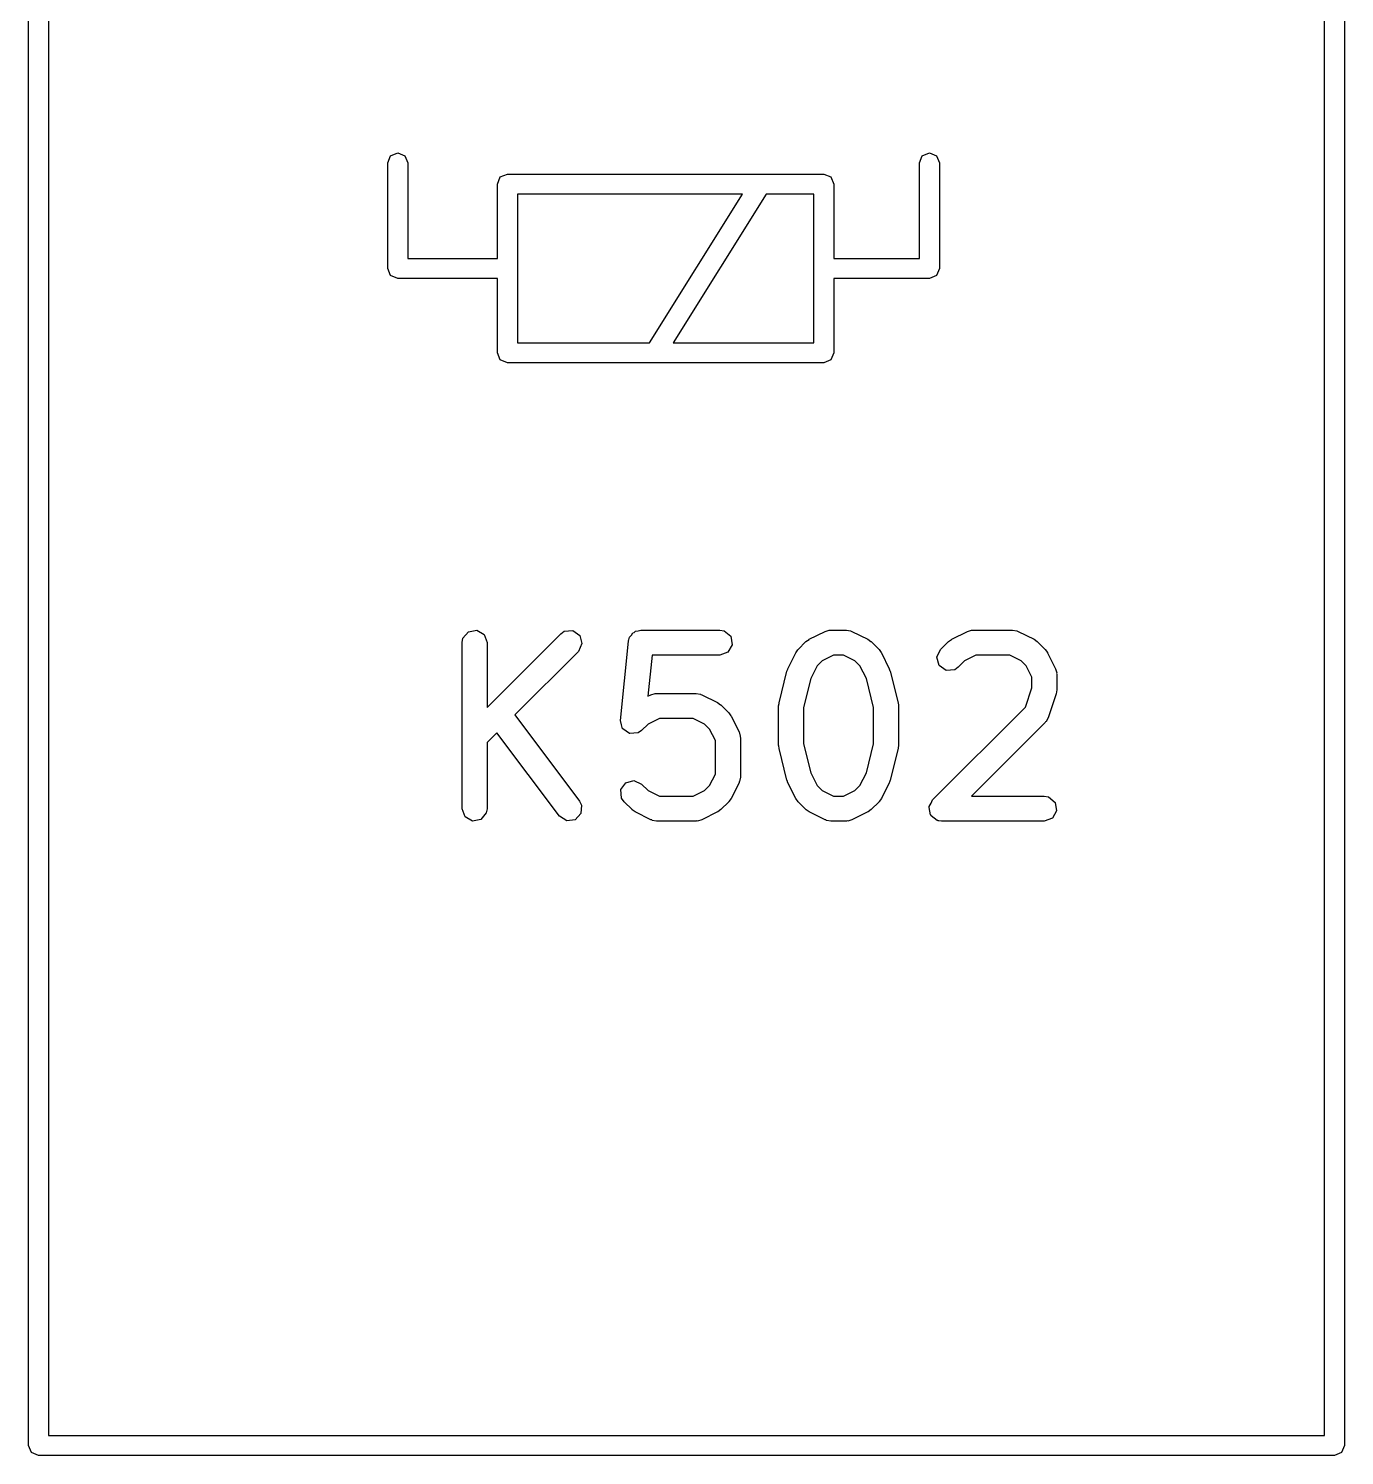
# Model space of a CAD drawing. Extents: x 101.6 to 192, y -111.7 to -65.4.
# Drawn here: x 175.91 to 183.83, y -111.68 to -103.1 of the extents above; entities that cross this region are included whole.
import ezdxf

# ---------------------------------------------------------------- set-up
doc = ezdxf.new("R2010")
doc.units = 0
doc.layers.add('BLACK', color=7, linetype='CONTINUOUS')

msp = doc.modelspace()

# ---------------------------------------------------------------- linework, layer by layer
at = {"layer": 'BLACK', "linetype": 'CONTINUOUS'}
for p, q in [((175.914, -111.624), (175.914, -98.9239)), ((176.034, -98.9839), (176.034, -111.564)), ((183.714, -111.564), (183.714, -98.9839)), ((183.834, -98.9239), (183.834, -111.624)), ((178.076, -103.907), (178.093, -103.864)), ((178.093, -103.864), (178.136, -103.847)), ((178.136, -103.847), (178.178, -103.864)), ((178.178, -103.864), (178.196, -103.907)), ((181.276, -103.907), (181.293, -103.864)), ((181.293, -103.864), (181.336, -103.847)), ((181.336, -103.847), (181.378, -103.864)), ((181.378, -103.864), (181.396, -103.907)), ((178.076, -104.542), (178.076, -103.907)), ((178.196, -103.907), (178.196, -104.482)), ((181.276, -104.482), (181.276, -103.907)), ((181.396, -103.907), (181.396, -104.542)), ((178.736, -104.034), (178.753, -103.991)), ((178.736, -104.482), (178.736, -104.034)), ((178.753, -103.991), (178.796, -103.974)), ((178.796, -103.974), (180.701, -103.974)), ((180.701, -103.974), (180.743, -103.991)), ((180.743, -103.991), (180.761, -104.034)), ((180.761, -104.034), (180.761, -104.482)), ((178.856, -104.094), (178.856, -104.99)), ((180.211, -104.094), (178.856, -104.094)), ((179.651, -104.99), (180.211, -104.094)), ((180.353, -104.094), (179.793, -104.99)), ((180.641, -104.094), (180.353, -104.094)), ((180.641, -104.99), (180.641, -104.094)), ((178.196, -104.482), (178.736, -104.482)), ((180.761, -104.482), (181.276, -104.482)), ((178.093, -104.584), (178.076, -104.542)), ((181.396, -104.542), (181.378, -104.584)), ((178.136, -104.602), (178.093, -104.584)), ((178.736, -104.602), (178.136, -104.602)), ((178.736, -105.05), (178.736, -104.602)), ((181.336, -104.602), (180.761, -104.602)), ((180.761, -104.602), (180.761, -105.05)), ((181.378, -104.584), (181.336, -104.602)), ((178.856, -104.99), (179.651, -104.99)), ((179.793, -104.99), (180.641, -104.99)), ((178.753, -105.092), (178.736, -105.05)), ((180.761, -105.05), (180.743, -105.092)), ((178.796, -105.11), (178.753, -105.092)), ((180.701, -105.11), (178.796, -105.11)), ((180.743, -105.092), (180.701, -105.11)), ((179.584, -106.723), (179.599, -106.718)), ((179.599, -106.718), (180.075, -106.718)), ((180.075, -106.718), (180.101, -106.722)), ((180.708, -106.726), (180.733, -106.718)), ((180.733, -106.718), (180.737, -106.719)), ((180.737, -106.719), (180.742, -106.718)), ((180.742, -106.718), (180.837, -106.718)), ((180.837, -106.718), (180.862, -106.722)), ((181.565, -106.726), (181.59, -106.718)), ((181.59, -106.718), (181.595, -106.719)), ((181.595, -106.719), (181.599, -106.718)), ((181.599, -106.718), (181.837, -106.718)), ((181.837, -106.718), (181.862, -106.722)), ((178.524, -106.793), (178.528, -106.767)), ((178.524, -107.793), (178.524, -106.793)), ((178.528, -106.767), (178.561, -106.728)), ((178.561, -106.728), (178.612, -106.719)), ((178.612, -106.719), (178.656, -106.745)), ((178.656, -106.745), (178.674, -106.793)), ((178.674, -107.183), (179.117, -106.74)), ((178.674, -106.793), (178.674, -107.183)), ((179.117, -106.74), (179.138, -106.725)), ((179.138, -106.725), (179.19, -106.72)), ((179.19, -106.72), (179.232, -106.75)), ((179.245, -106.799), (179.223, -106.846)), ((179.232, -106.75), (179.245, -106.799)), ((179.476, -107.262), (179.524, -106.785)), ((179.524, -106.785), (179.525, -106.781)), ((179.525, -106.78), (179.526, -106.777)), ((179.525, -106.781), (179.525, -106.78)), ((179.526, -106.777), (179.531, -106.76)), ((179.531, -106.76), (179.543, -106.749)), ((179.543, -106.749), (179.551, -106.735)), ((179.551, -106.735), (179.56, -106.732)), ((179.56, -106.732), (179.568, -106.724)), ((179.568, -106.724), (179.584, -106.723)), ((180.101, -106.722), (180.14, -106.755)), ((180.14, -106.755), (180.149, -106.806)), ((180.546, -106.835), (180.593, -106.787)), ((180.593, -106.787), (180.612, -106.775)), ((180.612, -106.775), (180.613, -106.773)), ((180.613, -106.773), (180.708, -106.726)), ((180.862, -106.722), (180.866, -106.725)), ((180.866, -106.725), (180.87, -106.726)), ((180.87, -106.726), (180.966, -106.773)), ((180.966, -106.773), (180.984, -106.787)), ((180.984, -106.787), (180.985, -106.787)), ((180.985, -106.787), (181.033, -106.835)), ((181.403, -106.835), (181.45, -106.787)), ((181.45, -106.787), (181.469, -106.775)), ((181.469, -106.775), (181.47, -106.773)), ((181.47, -106.773), (181.565, -106.726)), ((181.862, -106.722), (181.866, -106.725)), ((181.866, -106.725), (181.87, -106.726)), ((181.87, -106.726), (181.966, -106.773)), ((181.966, -106.773), (181.984, -106.787)), ((181.984, -106.787), (181.985, -106.787)), ((181.985, -106.787), (182.033, -106.835)), ((179.223, -106.846), (178.841, -107.228)), ((179.667, -106.868), (179.642, -107.116)), ((180.075, -106.868), (179.667, -106.868)), ((180.123, -106.85), (180.075, -106.868)), ((180.149, -106.806), (180.123, -106.85)), ((180.484, -106.95), (180.532, -106.854)), ((180.532, -106.854), (180.545, -106.836)), ((180.545, -106.836), (180.546, -106.835)), ((180.759, -106.868), (180.691, -106.902)), ((180.819, -106.868), (180.759, -106.868)), ((180.888, -106.902), (180.819, -106.868)), ((181.033, -106.835), (181.046, -106.853)), ((181.046, -106.853), (181.047, -106.854)), ((181.047, -106.854), (181.094, -106.95)), ((181.381, -106.881), (181.403, -106.835)), ((181.394, -106.931), (181.381, -106.881)), ((181.616, -106.868), (181.548, -106.902)), ((181.819, -106.868), (181.616, -106.868)), ((181.888, -106.902), (181.819, -106.868)), ((182.033, -106.835), (182.046, -106.853)), ((182.046, -106.853), (182.047, -106.854)), ((182.047, -106.854), (182.094, -106.95)), ((180.431, -107.156), (180.478, -106.965)), ((180.478, -106.965), (180.484, -106.953)), ((180.484, -106.953), (180.484, -106.95)), ((180.66, -106.932), (180.622, -107.009)), ((180.691, -106.902), (180.66, -106.932)), ((180.918, -106.932), (180.888, -106.902)), ((180.957, -107.009), (180.918, -106.932)), ((181.094, -106.95), (181.098, -106.962)), ((181.098, -106.962), (181.1, -106.965)), ((181.1, -106.965), (181.148, -107.156)), ((181.436, -106.96), (181.394, -106.931)), ((181.488, -106.956), (181.436, -106.96)), ((181.509, -106.941), (181.488, -106.956)), ((181.548, -106.902), (181.509, -106.941)), ((181.918, -106.932), (181.888, -106.902)), ((181.952, -107.001), (181.918, -106.932)), ((182.094, -106.95), (182.102, -106.975)), ((182.102, -106.975), (182.101, -106.979)), ((180.622, -107.009), (180.578, -107.183)), ((181, -107.183), (180.957, -107.009)), ((181.952, -107.066), (181.952, -107.001)), ((182.101, -106.979), (182.102, -106.983)), ((182.102, -106.983), (182.102, -107.078)), ((179.642, -107.116), (179.66, -107.107)), ((179.66, -107.107), (179.685, -107.099)), ((179.685, -107.099), (179.69, -107.1)), ((179.69, -107.1), (179.694, -107.099)), ((179.694, -107.099), (179.932, -107.099)), ((179.932, -107.099), (179.958, -107.103)), ((179.958, -107.103), (179.961, -107.106)), ((179.961, -107.106), (179.966, -107.107)), ((179.966, -107.107), (180.061, -107.154)), ((181.914, -107.181), (181.952, -107.066)), ((182.098, -107.102), (182.051, -107.245)), ((182.102, -107.078), (182.098, -107.101)), ((182.098, -107.101), (182.098, -107.102)), ((178.841, -107.228), (179.23, -107.748)), ((180.061, -107.154), (180.079, -107.168)), ((180.079, -107.168), (180.08, -107.168)), ((180.08, -107.168), (180.128, -107.216)), ((180.128, -107.216), (180.141, -107.234)), ((180.141, -107.234), (180.142, -107.235)), ((180.428, -107.174), (180.431, -107.159)), ((180.428, -107.412), (180.428, -107.174)), ((180.431, -107.159), (180.431, -107.156)), ((180.578, -107.183), (180.578, -107.403)), ((181, -107.403), (181, -107.183)), ((181.148, -107.156), (181.149, -107.17)), ((181.149, -107.17), (181.15, -107.174)), ((181.15, -107.174), (181.15, -107.412)), ((181.355, -107.74), (181.914, -107.181)), ((179.483, -107.287), (179.476, -107.262)), ((179.476, -107.262), (179.477, -107.262)), ((179.477, -107.262), (179.476, -107.262)), ((179.489, -107.311), (179.483, -107.287)), ((179.49, -107.312), (179.489, -107.311)), ((179.51, -107.326), (179.49, -107.312)), ((179.49, -107.312), (179.49, -107.312)), ((179.643, -107.283), (179.604, -107.322)), ((179.712, -107.249), (179.643, -107.283)), ((179.914, -107.249), (179.712, -107.249)), ((179.983, -107.283), (179.914, -107.249)), ((180.013, -107.313), (179.983, -107.283)), ((180.048, -107.382), (180.013, -107.313)), ((180.142, -107.235), (180.19, -107.331)), ((182.033, -107.274), (181.589, -107.718)), ((182.035, -107.27), (182.033, -107.274)), ((182.038, -107.268), (182.035, -107.27)), ((182.051, -107.245), (182.038, -107.268)), ((178.733, -107.336), (178.674, -107.395)), ((178.674, -107.395), (178.674, -107.793)), ((179.11, -107.838), (178.733, -107.336)), ((179.531, -107.341), (179.51, -107.326)), ((179.532, -107.341), (179.531, -107.341)), ((179.531, -107.341), (179.531, -107.341)), ((179.557, -107.339), (179.532, -107.341)), ((179.582, -107.337), (179.557, -107.339)), ((179.583, -107.337), (179.582, -107.337)), ((179.582, -107.337), (179.582, -107.337)), ((179.604, -107.322), (179.583, -107.337)), ((180.048, -107.585), (180.048, -107.382)), ((180.19, -107.331), (180.197, -107.356)), ((180.197, -107.356), (180.196, -107.36)), ((180.196, -107.36), (180.198, -107.364)), ((180.198, -107.364), (180.198, -107.602)), ((180.578, -107.403), (180.622, -107.576)), ((180.957, -107.576), (181, -107.403)), ((180.43, -107.415), (180.428, -107.412)), ((180.431, -107.43), (180.43, -107.415)), ((180.478, -107.62), (180.431, -107.43)), ((181.148, -107.43), (181.1, -107.62)), ((181.15, -107.412), (181.147, -107.427)), ((181.147, -107.427), (181.148, -107.43)), ((180.622, -107.576), (180.66, -107.653)), ((180.918, -107.653), (180.957, -107.576)), ((179.479, -107.678), (179.508, -107.636)), ((179.508, -107.636), (179.558, -107.623)), ((179.558, -107.623), (179.604, -107.645)), ((179.604, -107.645), (179.643, -107.684)), ((179.983, -107.684), (180.013, -107.653)), ((180.013, -107.653), (180.048, -107.585)), ((180.19, -107.636), (180.142, -107.731)), ((180.193, -107.628), (180.19, -107.631)), ((180.19, -107.631), (180.19, -107.636)), ((180.198, -107.602), (180.193, -107.628)), ((180.48, -107.623), (180.478, -107.62)), ((180.484, -107.636), (180.48, -107.623)), ((180.532, -107.731), (180.484, -107.636)), ((180.66, -107.653), (180.691, -107.684)), ((180.888, -107.684), (180.918, -107.653)), ((181.094, -107.636), (181.047, -107.731)), ((181.095, -107.632), (181.094, -107.636)), ((181.1, -107.62), (181.095, -107.632)), ((179.23, -107.748), (179.242, -107.771)), ((179.483, -107.729), (179.479, -107.678)), ((179.498, -107.751), (179.483, -107.729)), ((179.643, -107.684), (179.712, -107.718)), ((179.712, -107.718), (179.914, -107.718)), ((179.914, -107.718), (179.983, -107.684)), ((180.129, -107.749), (180.128, -107.751)), ((180.142, -107.731), (180.129, -107.749)), ((180.533, -107.732), (180.532, -107.731)), ((180.546, -107.751), (180.533, -107.732)), ((180.691, -107.684), (180.759, -107.718)), ((180.759, -107.718), (180.819, -107.718)), ((180.819, -107.718), (180.888, -107.684)), ((181.047, -107.731), (181.033, -107.749)), ((181.033, -107.749), (181.033, -107.751)), ((181.346, -107.76), (181.355, -107.74)), ((181.589, -107.718), (182.027, -107.718)), ((182.027, -107.718), (182.053, -107.722)), ((182.053, -107.722), (182.092, -107.755)), ((178.541, -107.841), (178.524, -107.793)), ((178.669, -107.818), (178.636, -107.858)), ((178.674, -107.793), (178.669, -107.818)), ((179.239, -107.822), (179.204, -107.86)), ((179.242, -107.771), (179.239, -107.822)), ((179.546, -107.798), (179.498, -107.751)), ((179.547, -107.799), (179.546, -107.798)), ((179.565, -107.812), (179.547, -107.799)), ((179.66, -107.86), (179.565, -107.812)), ((180.061, -107.812), (179.966, -107.86)), ((180.062, -107.811), (180.061, -107.812)), ((180.08, -107.798), (180.062, -107.811)), ((180.128, -107.751), (180.08, -107.798)), ((180.593, -107.798), (180.546, -107.751)), ((180.595, -107.799), (180.593, -107.798)), ((180.613, -107.812), (180.595, -107.799)), ((180.708, -107.86), (180.613, -107.812)), ((180.966, -107.812), (180.87, -107.86)), ((180.967, -107.811), (180.966, -107.812)), ((180.985, -107.798), (180.967, -107.811)), ((181.033, -107.751), (180.985, -107.798)), ((181.334, -107.78), (181.346, -107.76)), ((181.335, -107.783), (181.334, -107.78)), ((181.334, -107.786), (181.335, -107.783)), ((181.339, -107.808), (181.334, -107.786)), ((181.343, -107.83), (181.339, -107.808)), ((181.346, -107.832), (181.343, -107.83)), ((181.347, -107.836), (181.346, -107.832)), ((182.101, -107.806), (182.076, -107.85)), ((182.092, -107.755), (182.101, -107.806)), ((178.586, -107.867), (178.541, -107.841)), ((178.636, -107.858), (178.586, -107.867)), ((179.153, -107.866), (179.11, -107.838)), ((179.204, -107.86), (179.153, -107.866)), ((179.665, -107.86), (179.66, -107.86)), ((179.668, -107.863), (179.665, -107.86)), ((179.694, -107.868), (179.668, -107.863)), ((179.932, -107.868), (179.694, -107.868)), ((179.936, -107.866), (179.932, -107.868)), ((179.941, -107.867), (179.936, -107.866)), ((179.966, -107.86), (179.941, -107.867)), ((180.712, -107.86), (180.708, -107.86)), ((180.716, -107.863), (180.712, -107.86)), ((180.742, -107.868), (180.716, -107.863)), ((180.837, -107.868), (180.742, -107.868)), ((180.841, -107.866), (180.837, -107.868)), ((180.845, -107.867), (180.841, -107.866)), ((180.87, -107.86), (180.845, -107.867)), ((181.365, -107.849), (181.347, -107.836)), ((181.383, -107.863), (181.365, -107.849)), ((181.387, -107.864), (181.383, -107.863)), ((181.389, -107.865), (181.387, -107.864)), ((181.392, -107.865), (181.389, -107.865)), ((181.408, -107.868), (181.392, -107.865)), ((182.027, -107.868), (181.408, -107.868)), ((182.076, -107.85), (182.027, -107.868)), ((176.034, -111.564), (183.714, -111.564)), ((175.931, -111.666), (175.914, -111.624)), ((175.974, -111.684), (175.931, -111.666)), ((183.774, -111.684), (175.974, -111.684)), ((183.816, -111.666), (183.774, -111.684)), ((183.834, -111.624), (183.816, -111.666))]:
    msp.add_line(p, q, dxfattribs=at)

doc.saveas('drawing.dxf')
